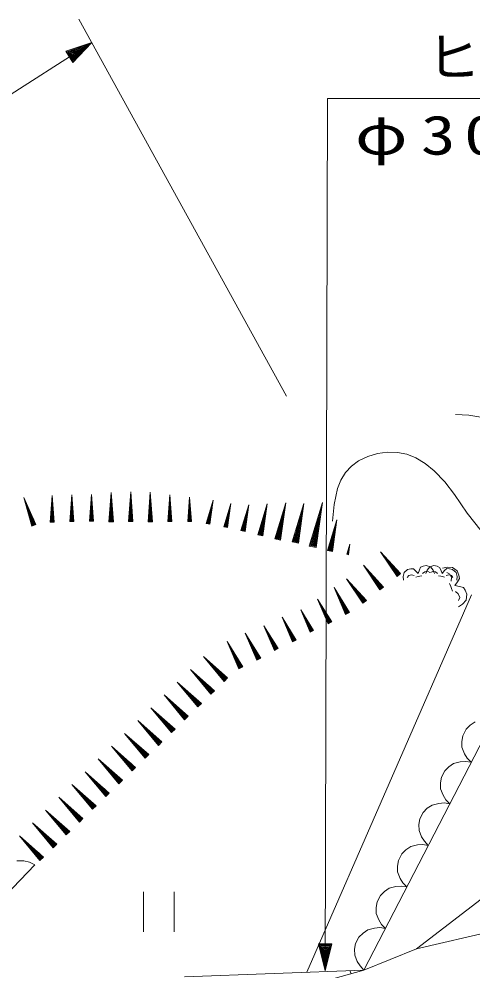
# Model space of a CAD drawing. Units: millimetres, scale not verified. Extents: x 40000 to 680000, y 20000 to 380000.
# Drawn here: x 388318 to 405276, y 304377 to 339924 of the extents above; entities that cross this region are included whole.
import ezdxf

# ---------------------------------------------------------------- set-up
doc = ezdxf.new("R2010")
doc.units = ezdxf.units.MM
doc.header["$LTSCALE"] = 1000
doc.linetypes.add('USER6', pattern=[1, 0.5, -0.5])
doc.layers.add('S-BGD', color=1, linetype='Continuous', lineweight=13)
doc.layers.add('S-BGD-HTXT', color=6, linetype='Continuous', lineweight=13)
doc.styles.add('ＭＳ ゴシック', font='')
doc.styles.get('ＭＳ ゴシック').set_extended_font_data('MS Gothic')

msp = doc.modelspace()

# ---------------------------------------------------------------- linework, layer by layer
at = {"layer": 'S-BGD'}
for p, q in [((405118, 325131), (404630, 325159)), ((405573, 325051), (405118, 325131)), ((401006, 323422), (401343, 323587)), ((401343, 323587), (401708, 323698)), ((401708, 323698), (402085, 323751)), ((402085, 323751), (402457, 323742)), ((402457, 323742), (402804, 323671)), ((402804, 323671), (403139, 323539)), ((403139, 323539), (403495, 323327)), ((400515, 322994), (400736, 323227)), ((400736, 323227), (401006, 323422)), ((403495, 323327), (403830, 323055)), ((400340, 322707), (400515, 322994)), ((403830, 323055), (404225, 322636)), ((400216, 322389), (400340, 322707)), ((404225, 322636), (404582, 322171)), ((389557, 322137), (389479, 321137)), ((389634, 321137), (389557, 322137)), ((390290, 322156), (390212, 321156)), ((390367, 321156), (390290, 322156)), ((390290, 321173), (390290, 322058)), ((391023, 322175), (390945, 321175)), ((391100, 321175), (391023, 322175)), ((391023, 321192), (391023, 322077)), ((391756, 322244), (391670, 321144)), ((391841, 321144), (391756, 322244)), ((391756, 321163), (391756, 322136)), ((392489, 322263), (392403, 321163)), ((392574, 321163), (392489, 322263)), ((392489, 321182), (392489, 322155)), ((393222, 322254), (393136, 321154)), ((393307, 321154), (393222, 322254)), ((393222, 321173), (393222, 322147)), ((393955, 322159), (393877, 321159)), ((394032, 321159), (393955, 322159)), ((393955, 321177), (393955, 322062)), ((394688, 322064), (394618, 321164)), ((394758, 321164), (394688, 322064)), ((400091, 321800), (400216, 322389)), ((404582, 322171), (405064, 321468)), ((388951, 321047), (388498, 322053)), ((388498, 322053), (388791, 320989)), ((388864, 321036), (388535, 321952)), ((388599, 321709), (388844, 321029)), ((388640, 321724), (388885, 321044)), ((389537, 321812), (389537, 321154)), ((389557, 321154), (389557, 322039)), ((389577, 321812), (389577, 321154)), ((390270, 321831), (390270, 321173)), ((390310, 321831), (390310, 321173)), ((391003, 321850), (391003, 321192)), ((391043, 321850), (391043, 321192)), ((391734, 321886), (391734, 321163)), ((391778, 321886), (391778, 321163)), ((392467, 321905), (392467, 321182)), ((392511, 321905), (392511, 321182)), ((393200, 321897), (393200, 321173)), ((393244, 321897), (393244, 321173)), ((393935, 321834), (393935, 321177)), ((393975, 321834), (393975, 321177)), ((394670, 321772), (394670, 321180)), ((394688, 321180), (394688, 321976)), ((394706, 321772), (394706, 321180)), ((395572, 321953), (395311, 321089)), ((395382, 321090), (395553, 321868)), ((395447, 321059), (395572, 321953)), ((396227, 321827), (395966, 320963)), ((396037, 320963), (396208, 321741)), ((396102, 320933), (396227, 321827)), ((396900, 321780), (396610, 320820)), ((396761, 320787), (396900, 321780)), ((397591, 321816), (397242, 320664)), ((397338, 320664), (397565, 321702)), ((397424, 320624), (397591, 321816)), ((398281, 321852), (397875, 320508)), ((397987, 320509), (398252, 321719)), ((398087, 320461), (398281, 321852)), ((398962, 321839), (398526, 320399)), ((398754, 320349), (398962, 321839)), ((399653, 321875), (399159, 320243)), ((399294, 320244), (399617, 321713)), ((399417, 320187), (399653, 321875)), ((400023, 321176), (400091, 321800)), ((388828, 321023), (388671, 321460)), ((388906, 321051), (388748, 321488)), ((389499, 321349), (389499, 321154)), ((389522, 321154), (389522, 321577)), ((389597, 321154), (389597, 321577)), ((389617, 321349), (389617, 321154)), ((390232, 321368), (390232, 321173)), ((390255, 321173), (390255, 321596)), ((390330, 321173), (390330, 321596)), ((390350, 321368), (390350, 321173)), ((390965, 321387), (390965, 321192)), ((390988, 321192), (390988, 321615)), ((391063, 321192), (391063, 321615)), ((391083, 321387), (391083, 321192)), ((391692, 321377), (391692, 321163)), ((391717, 321163), (391717, 321628)), ((391800, 321163), (391800, 321628)), ((391822, 321377), (391822, 321163)), ((392425, 321396), (392425, 321182)), ((392450, 321182), (392450, 321647)), ((392533, 321182), (392533, 321647)), ((392555, 321396), (392555, 321182)), ((393158, 321388), (393158, 321173)), ((393183, 321173), (393183, 321638)), ((393266, 321173), (393266, 321638)), ((393288, 321388), (393288, 321173)), ((393897, 321372), (393897, 321177)), ((393920, 321177), (393920, 321599)), ((393995, 321177), (393995, 321599)), ((394015, 321372), (394015, 321177)), ((394636, 321355), (394636, 321180)), ((394656, 321180), (394656, 321560)), ((394724, 321180), (394724, 321560)), ((394742, 321355), (394742, 321180)), ((395351, 321096), (395433, 321468)), ((395492, 321672), (395365, 321094)), ((395527, 321664), (395400, 321086)), ((395417, 321082), (395499, 321453)), ((396147, 321545), (396020, 320967)), ((396182, 321537), (396055, 320959)), ((396810, 321467), (396669, 320825)), ((396689, 320820), (396879, 321685)), ((396850, 321458), (396709, 320816)), ((397484, 321440), (397314, 320670)), ((397530, 321430), (397361, 320659)), ((398157, 321414), (397959, 320515)), ((398211, 321402), (398014, 320503)), ((398828, 321370), (398616, 320406)), ((398646, 320400), (398930, 321696)), ((398886, 321357), (398675, 320393)), ((405064, 321468), (405583, 320817)), ((388732, 321217), (388805, 321015)), ((388791, 320989), (388951, 321047)), ((388854, 321260), (388926, 321059)), ((389479, 321137), (389634, 321137)), ((390212, 321156), (390367, 321156)), ((390945, 321175), (391100, 321175)), ((391670, 321144), (391841, 321144)), ((392403, 321163), (392574, 321163)), ((393136, 321154), (393307, 321154)), ((393877, 321159), (394032, 321159)), ((394618, 321164), (394758, 321164)), ((395311, 321089), (395447, 321059)), ((395369, 321272), (395332, 321101)), ((395473, 321250), (395435, 321078)), ((396025, 321146), (395987, 320974)), ((396007, 320970), (396088, 321341)), ((396073, 320955), (396154, 321327)), ((396128, 321123), (396090, 320952)), ((396675, 321023), (396633, 320833)), ((396655, 320828), (396745, 321240)), ((396728, 320812), (396819, 321224)), ((396789, 320998), (396748, 320807)), ((397297, 320673), (397405, 321169)), ((397385, 320654), (397493, 321149)), ((397939, 320519), (398066, 321097)), ((398041, 320497), (398168, 321074)), ((398594, 320411), (398730, 321030)), ((398704, 320387), (398840, 321006)), ((399501, 321343), (399261, 320251)), ((399567, 321328), (399328, 320237)), ((400193, 321228), (399845, 320076)), ((399941, 320076), (400168, 321114)), ((400027, 320036), (400193, 321228)), ((395966, 320963), (396102, 320933)), ((396610, 320820), (396761, 320787)), ((397242, 320664), (397424, 320624)), ((397321, 320908), (397270, 320679)), ((397458, 320878), (397408, 320649)), ((397966, 320792), (397908, 320526)), ((398127, 320757), (398069, 320491)), ((398624, 320704), (398561, 320418)), ((398796, 320666), (398734, 320381)), ((399236, 320257), (399390, 320958)), ((399361, 320229), (399515, 320931)), ((400086, 320852), (399917, 320082)), ((400133, 320842), (399964, 320071)), ((397875, 320508), (398087, 320461)), ((398526, 320399), (398754, 320349)), ((399270, 320589), (399199, 320265)), ((399465, 320546), (399394, 320222)), ((399923, 320320), (399873, 320091)), ((399900, 320085), (400008, 320581)), ((399987, 320066), (400096, 320561)), ((400061, 320290), (400011, 320061)), ((400677, 320319), (400561, 319935)), ((400593, 319935), (400668, 320281)), ((400621, 319921), (400677, 320319)), ((399159, 320243), (399417, 320187)), ((399845, 320076), (400027, 320036)), ((400561, 319935), (400621, 319921)), ((400587, 320016), (400570, 319940)), ((400579, 319938), (400615, 320103)), ((400641, 320193), (400585, 319937)), ((400657, 320190), (400600, 319933)), ((400608, 319931), (400644, 320097)), ((400633, 320006), (400616, 319930)), ((402573, 319213), (401826, 320025)), ((401826, 320025), (402439, 319108)), ((402494, 319175), (401893, 319941)), ((402030, 319731), (402477, 319162)), ((402065, 319758), (402511, 319189)), ((402529, 319203), (402242, 319568)), ((401936, 318712), (401189, 319525)), ((401189, 319525), (401802, 318607)), ((401857, 318675), (401255, 319440)), ((401393, 319230), (401839, 318661)), ((401427, 319257), (401874, 318688)), ((402464, 319152), (402177, 319517)), ((402312, 319305), (402444, 319136)), ((402413, 319385), (402546, 319216)), ((402439, 319108), (402573, 319213)), ((402671, 319104), (402711, 319254)), ((402711, 319254), (402826, 319364)), ((402826, 319364), (402951, 319391)), ((402951, 319391), (403053, 319392)), ((403053, 319392), (403135, 319322)), ((403135, 319322), (403228, 319224)), ((403228, 319224), (403273, 319355)), ((403273, 319355), (403320, 319459)), ((403320, 319459), (403410, 319490)), ((403479, 319281), (403396, 319218)), ((403410, 319490), (403525, 319515)), ((403583, 319304), (403479, 319281)), ((403517, 319219), (403565, 319345)), ((403525, 319515), (403689, 319472)), ((403565, 319345), (403664, 319465)), ((403661, 319251), (403583, 319304)), ((403664, 319465), (403814, 319518)), ((403773, 319300), (403688, 319255)), ((403689, 319472), (403786, 319345)), ((403880, 319277), (403773, 319300)), ((403786, 319345), (403834, 319219)), ((403814, 319518), (403938, 319491)), ((403957, 319215), (403880, 319277)), ((403938, 319491), (404032, 319449)), ((404032, 319449), (404077, 319352)), ((404077, 319352), (404122, 319224)), ((404122, 319224), (404217, 319325)), ((404137, 319416), (404309, 319458)), ((404217, 319325), (404302, 319400)), ((404302, 319400), (404397, 319391)), ((404416, 319199), (404303, 319258)), ((404309, 319458), (404513, 319441)), ((404397, 319391), (404513, 319367)), ((404513, 319441), (404682, 319318)), ((404513, 319367), (404644, 319260)), ((404644, 319260), (404680, 319104)), ((404682, 319318), (404746, 319163)), ((401298, 318212), (400552, 319024)), ((400552, 319024), (401164, 318106)), ((401220, 318174), (400618, 318939)), ((401827, 318651), (401539, 319016)), ((401891, 318702), (401604, 319067)), ((401776, 318884), (401909, 318716)), ((402679, 318969), (402671, 319104)), ((402879, 319149), (402820, 319072)), ((402986, 319172), (402879, 319149)), ((403082, 319147), (402986, 319172)), ((403232, 319110), (403137, 319087)), ((403293, 319123), (403232, 319110)), ((403372, 319134), (403293, 319123)), ((404078, 319119), (403983, 319137)), ((404139, 319106), (404078, 319119)), ((404216, 319083), (404139, 319106)), ((404374, 319173), (404272, 319150)), ((404478, 319150), (404374, 319173)), ((404471, 319067), (404416, 319199)), ((404461, 318937), (404471, 319067)), ((404527, 319070), (404478, 319150)), ((404700, 318909), (404595, 318765)), ((404680, 319104), (404672, 318969)), ((404771, 319031), (404700, 318909)), ((404746, 319163), (404771, 319031)), ((400667, 317762), (400088, 318701)), ((400088, 318701), (400516, 317684)), ((400583, 317740), (400137, 318605)), ((400755, 318729), (401202, 318160)), ((400790, 318756), (401237, 318188)), ((401189, 318150), (400902, 318516)), ((401254, 318201), (400967, 318567)), ((401675, 318804), (401807, 318636)), ((401802, 318607), (401936, 318712)), ((404448, 318734), (404396, 318851)), ((404479, 318658), (404448, 318734)), ((404512, 318559), (404479, 318658)), ((404595, 318765), (404774, 318738)), ((404728, 318454), (404626, 318547)), ((404774, 318738), (404920, 318702)), ((404920, 318702), (404981, 318593)), ((404981, 318593), (405041, 318449)), ((399075, 304331), (405224, 318421)), ((400001, 317410), (399474, 318264)), ((399474, 318264), (399863, 317339)), ((399924, 317390), (399519, 318177)), ((400232, 318373), (400563, 317730)), ((400271, 318393), (400602, 317750)), ((400622, 317760), (400409, 318173)), ((401037, 318304), (401170, 318135)), ((401139, 318383), (401271, 318215)), ((401164, 318106), (401298, 318212)), ((401205, 304409), (408414, 318376)), ((404781, 318325), (404728, 318454)), ((404731, 318212), (404781, 318325)), ((405023, 318228), (404881, 318072)), ((405041, 318449), (405023, 318228)), ((399315, 317096), (398841, 317864)), ((398841, 317864), (399191, 317032)), ((399605, 317966), (399906, 317381)), ((399641, 317984), (399942, 317399)), ((400549, 317722), (400336, 318135)), ((400428, 317902), (400527, 317711)), ((400543, 317961), (400641, 317770)), ((404881, 318072), (404730, 317980)), ((398670, 316735), (398143, 317589)), ((398143, 317589), (398532, 316664)), ((398593, 316715), (398188, 317502)), ((399246, 317078), (398881, 317786)), ((398959, 317596), (399229, 317070)), ((398991, 317612), (399262, 317086)), ((399893, 317374), (399699, 317750)), ((399959, 317408), (399766, 317784)), ((399783, 317537), (399873, 317364)), ((399888, 317591), (399977, 317418)), ((400516, 317684), (400667, 317762)), ((397995, 316416), (397469, 317269)), ((397469, 317269), (397858, 316345)), ((397919, 316396), (397514, 317183)), ((398274, 317291), (398575, 316706)), ((398310, 317309), (398611, 316724)), ((398629, 316734), (398435, 317109)), ((399217, 317063), (399043, 317402)), ((399278, 317094), (399103, 317432)), ((399119, 317210), (399199, 317054)), ((399191, 317032), (399315, 317096)), ((399213, 317259), (399294, 317103)), ((399863, 317339), (400001, 317410)), ((397351, 316055), (396772, 316994)), ((396772, 316994), (397199, 315977)), ((397266, 316033), (396821, 316899)), ((397600, 316971), (397901, 316387)), ((397635, 316989), (397936, 316405)), ((397887, 316380), (397694, 316755)), ((397954, 316414), (397761, 316790)), ((398562, 316699), (398369, 317075)), ((398453, 316862), (398542, 316689)), ((398532, 316664), (398670, 316735)), ((398557, 316916), (398646, 316743)), ((396676, 315735), (396097, 316674)), ((396097, 316674), (396525, 315657)), ((396592, 315714), (396146, 316579)), ((396916, 316666), (397247, 316023)), ((396955, 316686), (397286, 316043)), ((397232, 316016), (397019, 316429)), ((397305, 316053), (397093, 316467)), ((397778, 316543), (397867, 316369)), ((397858, 316345), (397995, 316416)), ((397883, 316597), (397972, 316423)), ((396112, 315321), (395209, 316117)), ((395209, 316117), (395979, 315191)), ((396031, 315271), (395291, 316033)), ((396241, 316347), (396572, 315703)), ((396280, 316367), (396611, 315724)), ((396557, 315696), (396345, 316109)), ((396631, 315734), (396418, 316147)), ((397112, 316195), (397210, 316004)), ((397199, 315977), (397351, 316055)), ((397227, 316254), (397325, 316063)), ((395464, 315820), (396013, 315254)), ((395498, 315854), (396048, 315288)), ((396065, 315304), (395712, 315668)), ((396437, 315875), (396535, 315685)), ((396525, 315657), (396676, 315735)), ((396552, 315934), (396650, 315744)), ((395621, 314843), (394718, 315639)), ((394718, 315639), (395487, 314713)), ((395539, 314793), (394799, 315555)), ((394972, 315342), (395522, 314776)), ((395007, 315376), (395556, 314810)), ((396001, 315242), (395647, 315605)), ((395818, 315391), (395981, 315223)), ((395919, 315489), (396082, 315321)), ((395979, 315191), (396112, 315321)), ((395129, 314365), (394226, 315161)), ((394226, 315161), (394996, 314236)), ((395048, 314315), (394308, 315077)), ((395509, 314764), (395156, 315128)), ((395574, 314827), (395220, 315190)), ((395428, 315011), (395591, 314843)), ((394638, 313887), (393735, 314683)), ((393735, 314683), (394504, 313758)), ((394556, 313838), (393817, 314599)), ((394481, 314865), (395031, 314299)), ((394515, 314898), (395065, 314332)), ((395018, 314286), (394665, 314650)), ((395082, 314349), (394729, 314713)), ((395327, 314913), (395490, 314745)), ((395487, 314713), (395621, 314843)), ((393990, 314387), (394539, 313821)), ((394024, 314420), (394574, 313854)), ((394835, 314435), (394998, 314267)), ((394936, 314533), (395100, 314366)), ((394996, 314236), (395129, 314365)), ((394146, 313410), (393244, 314206)), ((393244, 314206), (394013, 313280)), ((394065, 313360), (393325, 314122)), ((393498, 313909), (394048, 313343)), ((393533, 313943), (394082, 313377)), ((394526, 313808), (394173, 314172)), ((394591, 313871), (394238, 314235)), ((394344, 313957), (394507, 313790)), ((394445, 314056), (394608, 313888)), ((394504, 313758), (394638, 313887)), ((393655, 312932), (392752, 313728)), ((392752, 313728), (393522, 312802)), ((393574, 312882), (392834, 313644)), ((394035, 313331), (393682, 313694)), ((394099, 313393), (393746, 313757)), ((393954, 313578), (394117, 313410)), ((405173, 313553), (405021, 313401)), ((405354, 313676), (405173, 313553)), ((393164, 312454), (392261, 313250)), ((392261, 313250), (393030, 312324)), ((393007, 313431), (393556, 312865)), ((393041, 313465), (393591, 312899)), ((393544, 312853), (393190, 313216)), ((393608, 312915), (393255, 313279)), ((393853, 313480), (394016, 313312)), ((394013, 313280), (394146, 313410)), ((405021, 313401), (404897, 313161)), ((393082, 312404), (392342, 313166)), ((392515, 312954), (393065, 312388)), ((392550, 312987), (393099, 312421)), ((393361, 313002), (393524, 312834)), ((393462, 313100), (393625, 312932)), ((393522, 312802), (393655, 312932)), ((404897, 313161), (404861, 312948)), ((404861, 312948), (404866, 312729)), ((392672, 311976), (391769, 312772)), ((391769, 312772), (392539, 311847)), ((392591, 311926), (391851, 312688)), ((392024, 312476), (392574, 311910)), ((392058, 312509), (392608, 311943)), ((393052, 312375), (392699, 312739)), ((393117, 312438), (392763, 312801)), ((392870, 312524), (393033, 312356)), ((392971, 312622), (393134, 312454)), ((404866, 312729), (404958, 312490)), ((404958, 312490), (405064, 312323)), ((392181, 311498), (391278, 312294)), ((391278, 312294), (392047, 311369)), ((392099, 311449), (391360, 312211)), ((392561, 311897), (392208, 312261)), ((392625, 311960), (392272, 312324)), ((392479, 312144), (392643, 311977)), ((393030, 312324), (393164, 312454)), ((404553, 312124), (404372, 312002)), ((404802, 312187), (404553, 312124)), ((405002, 312202), (404802, 312187)), ((405210, 312169), (405002, 312202)), ((405064, 312323), (405210, 312169)), ((391689, 311021), (390787, 311817)), ((390787, 311817), (391556, 310891)), ((391533, 311998), (392082, 311432)), ((391567, 312031), (392117, 311465)), ((392069, 311419), (391716, 311783)), ((392134, 311482), (391781, 311846)), ((392378, 312046), (392541, 311878)), ((392539, 311847), (392672, 311976)), ((404220, 311849), (404096, 311609)), ((404372, 312002), (404220, 311849)), ((391608, 310971), (390868, 311733)), ((391041, 311520), (391591, 310954)), ((391076, 311554), (391625, 310988)), ((391887, 311568), (392050, 311401)), ((391988, 311667), (392151, 311499)), ((392047, 311369), (392181, 311498)), ((404096, 311609), (404060, 311396)), ((404060, 311396), (404065, 311178)), ((391198, 310543), (390295, 311339)), ((390295, 311339), (391065, 310413)), ((391117, 310493), (390377, 311255)), ((390550, 311042), (391099, 310476)), ((390584, 311076), (391134, 310510)), ((391578, 310942), (391225, 311305)), ((391642, 311004), (391289, 311368)), ((391396, 311091), (391559, 310923)), ((391497, 311189), (391660, 311021)), ((404065, 311178), (404158, 310938)), ((390707, 310065), (389804, 310861)), ((389804, 310861), (390573, 309935)), ((390625, 310015), (389885, 310777)), ((391087, 310464), (390733, 310828)), ((391151, 310527), (390798, 310890)), ((391005, 310711), (391168, 310543)), ((391556, 310891), (391689, 311021)), ((404158, 310938), (404263, 310771)), ((404263, 310771), (404409, 310617)), ((390215, 309587), (389312, 310383)), ((389312, 310383), (390082, 309458)), ((390058, 310565), (390608, 309999)), ((390093, 310598), (390642, 310032)), ((390595, 309986), (390242, 310350)), ((390660, 310049), (390306, 310413)), ((390904, 310613), (391067, 310445)), ((391065, 310413), (391198, 310543)), ((403571, 310450), (403419, 310297)), ((403753, 310572), (403571, 310450)), ((404001, 310635), (403753, 310572)), ((404201, 310651), (404001, 310635)), ((404409, 310617), (404201, 310651)), ((390134, 309538), (389394, 310299)), ((389567, 310087), (390117, 309521)), ((389601, 310120), (390151, 309554)), ((390413, 310135), (390576, 309967)), ((390514, 310233), (390677, 310066)), ((390573, 309935), (390707, 310065)), ((403295, 310057), (403259, 309844)), ((403419, 310297), (403295, 310057)), ((389724, 309110), (388821, 309906)), ((388821, 309906), (389590, 308980)), ((389642, 309060), (388903, 309822)), ((389110, 309643), (389660, 309077)), ((390104, 309508), (389750, 309872)), ((390168, 309571), (389815, 309935)), ((389921, 309657), (390084, 309490)), ((390022, 309756), (390186, 309588)), ((403259, 309844), (403264, 309626)), ((403264, 309626), (403357, 309386)), ((389232, 308632), (388330, 309428)), ((388330, 309428), (389099, 308502)), ((389151, 308582), (388411, 309344)), ((389076, 309609), (389625, 309043)), ((389612, 309031), (389259, 309394)), ((389677, 309093), (389324, 309457)), ((389531, 309278), (389694, 309110)), ((390082, 309458), (390215, 309587)), ((403357, 309386), (403462, 309219)), ((388584, 309131), (389134, 308565)), ((388619, 309165), (389168, 308599)), ((389121, 308553), (388768, 308916)), ((389185, 308615), (388832, 308979)), ((389430, 309180), (389593, 309012)), ((389590, 308980), (389724, 309110)), ((402952, 309020), (402770, 308898)), ((403200, 309084), (402952, 309020)), ((403400, 309099), (403200, 309084)), ((403608, 309065), (403400, 309099)), ((403462, 309219), (403608, 309065)), ((388939, 308702), (389102, 308534)), ((389040, 308800), (389203, 308632)), ((389099, 308502), (389232, 308632)), ((402618, 308745), (402494, 308505)), ((402770, 308898), (402618, 308745)), ((377665, 296556), (388903, 308346)), ((388503, 308484), (388237, 308493)), ((388705, 308440), (388503, 308484)), ((388903, 308346), (388705, 308440)), ((402494, 308505), (402458, 308292)), ((402458, 308292), (402463, 308074)), ((402463, 308074), (402556, 307834)), ((403166, 305205), (406963, 308126)), ((402399, 307532), (402151, 307468)), ((402599, 307547), (402399, 307532)), ((402556, 307834), (402661, 307667)), ((402807, 307513), (402599, 307547)), ((402661, 307667), (402807, 307513)), ((392966, 307338), (392966, 305838)), ((394117, 305838), (394117, 307338)), ((401817, 307194), (401693, 306953)), ((401969, 307346), (401817, 307194)), ((402151, 307468), (401969, 307346)), ((401693, 306953), (401657, 306741)), ((401657, 306741), (401662, 306522)), ((401662, 306522), (401755, 306282)), ((408569, 306446), (403166, 305205)), ((401755, 306282), (401860, 306115)), ((401860, 306115), (402006, 305961)), ((401169, 305794), (401016, 305642)), ((401350, 305917), (401169, 305794)), ((401599, 305980), (401350, 305917)), ((401798, 305995), (401599, 305980)), ((402006, 305961), (401798, 305995)), ((400892, 305401), (400856, 305189)), ((401016, 305642), (400892, 305401)), ((400856, 305189), (400861, 304970)), ((403166, 305205), (401205, 304409)), ((400861, 304970), (400954, 304731)), ((400954, 304731), (401059, 304563)), ((391917, 301825), (401205, 304409)), ((401205, 304409), (394500, 304163)), ((401059, 304563), (401205, 304409))]:
    msp.add_line(p, q, dxfattribs=at)
at = {"layer": 'S-BGD', "linetype": 'USER6'}
msp.add_line((400724, 304275), (400670, 304389), dxfattribs=at)
at = {"layer": 'S-BGD-HTXT'}
for p, q in [((398314, 325845), (390556, 339924)), ((391038, 339049), (362118, 320522)), ((391038, 339049), (390061, 338720)), ((390103, 338702), (390950, 338992)), ((390155, 338690), (390866, 338938)), ((390206, 338679), (390781, 338884)), ((390258, 338668), (390695, 338829)), ((390310, 338656), (390611, 338775)), ((390331, 338299), (391038, 339049)), ((390952, 338993), (390332, 338344)), ((390866, 338938), (390343, 338396)), ((390781, 338884), (390355, 338447)), ((390695, 338829), (390366, 338499)), ((390611, 338775), (390377, 338551)), ((390061, 338720), (390331, 338299)), ((390332, 338344), (390103, 338702)), ((390343, 338396), (390155, 338690)), ((390355, 338447), (390206, 338679)), ((390366, 338499), (390258, 338668)), ((390377, 338551), (390310, 338656)), ((390362, 338645), (390525, 338720)), ((390389, 338603), (390362, 338645)), ((390375, 338624), (390525, 338720)), ((390525, 338720), (390389, 338603)), ((399755, 304385), (399848, 336960)), ((399848, 336960), (419681, 336960)), ((400008, 305384), (399508, 305385)), ((399508, 305385), (399755, 304385)), ((399756, 304487), (399546, 305360)), ((399546, 305360), (399971, 305359)), ((399755, 304385), (400008, 305384)), ((399971, 305359), (399756, 304490)), ((399756, 304590), (399583, 305323)), ((399583, 305323), (399933, 305322)), ((399756, 304690), (399621, 305285)), ((399621, 305285), (399896, 305284)), ((399757, 304792), (399658, 305248)), ((399658, 305248), (399858, 305247)), ((399757, 304892), (399695, 305210)), ((399695, 305210), (399820, 305210)), ((399757, 304995), (399733, 305172)), ((399733, 305172), (399783, 305172)), ((399933, 305322), (399756, 304590)), ((399896, 305284), (399756, 304690)), ((399858, 305247), (399757, 304792)), ((399820, 305210), (399757, 304892)), ((399758, 305172), (399757, 304995)), ((399783, 305172), (399757, 304995))]:
    msp.add_line(p, q, dxfattribs=at)

# ---------------------------------------------------------------- texts
at = {"layer": 'S-BGD-HTXT', "char_height": 1466, "attachment_point": 7, "style": 'ＭＳ ゴシック'}
for s, insert in [('\\T1.25;ヒューム管', (403550, 337608)), ('\\T1.25;\\W1.3;φ300\\~L=11.0', (400866, 334461))]:
    msp.add_mtext(s, dxfattribs=dict(at, insert=insert))

doc.saveas('drawing.dxf')
